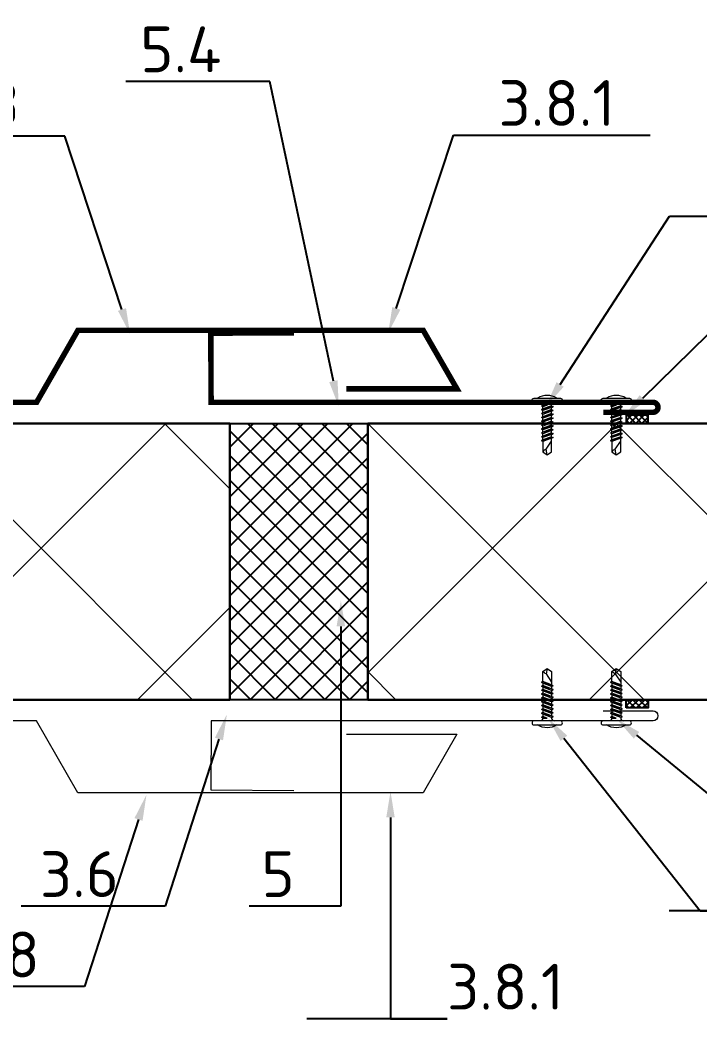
# Model space of a CAD drawing. Header units: millimetres. Extents: x -3689 to 2883575, y -702957 to -604547.
# Drawn here: x 2870570.8 to 2870823.1, y -662588.1 to -662215.5 of the extents above; entities that cross this region are included whole.
import ezdxf
from ezdxf import colors
from ezdxf.entities.mleader import LeaderData, LeaderLine
from ezdxf.math import Vec2, Vec3

# ---------------------------------------------------------------- set-up
doc = ezdxf.new("R2010")
doc.units = ezdxf.units.MM
doc.layers.add('A-FLOR-IDEN', color=14, linetype='Continuous')
doc.layers.add('Штриховка', color=54, linetype='Continuous')
for name, color, linetype, lineweight in [('Размеры', 82, 'Continuous', 9), ('Сэндвич-панель', 30, 'Continuous', 13), ('Уплотнительная лента', 6, 'Continuous', 25)]:
    doc.layers.add(name, color=color, linetype=linetype, lineweight=lineweight)
doc.layers.add('ФЭ', color=7, linetype='Continuous', lineweight=25, true_color=0xb8002e)
doc.styles.add('ЕСКД', font='isocpeur.ttf')

# ---------------------------------------------------------------- blocks, each defined once
blk = doc.blocks.new('*U703')
at = {"layer": 'Сэндвич-панель', "ltscale": 5, "true_color": 0x2776bb}
h = blk.add_hatch(dxfattribs=at)
h.set_pattern_fill('ANSI37', color=152, scale=20)
h.set_pattern_definition([(45, (575.6751378866816, 80), (-44.90128060534577, 44.90128060534577), []), (135, (575.6751378866816, 80), (-44.90128060534577, -44.90128060534576), [])])
h.paths.add_polyline_path([(0, 0), (6.123233995736766e-15, 100), (675.6751378866816, 100), (675.6751378866816, 0)])
at = {"layer": 'Сэндвич-панель', "color": 152, "lineweight": 30, "ltscale": 5, "true_color": 0x2776bb}
blk.add_lwpolyline([(0, 0), (6.123233995736766e-15, 100), (675.6751378866816, 100), (675.6751378866816, 0)], close=True, dxfattribs=at)
blk = doc.blocks.new('*U704')
at = {"ltscale": 5}
h = blk.add_hatch(dxfattribs=at)
h.set_pattern_fill('ANSI37', color=256, scale=2)
h.set_pattern_definition([(45, (1.836970198721253e-15, 30.00000000000364), (-4.490128060534576, 4.490128060534577), []), (135, (1.836970198721253e-15, 30.00000000000364), (-4.490128060534577, -4.490128060534576), [])])
h.paths.add_polyline_path([(0, 0), (3.061616997868606e-15, 50.00000000000364), (99.99999999999419, 50.00000000000364), (99.99999999999419, 0)])
blk.add_lwpolyline([(0, 0), (3.061616997868606e-15, 50.00000000000364), (99.99999999999419, 50.00000000000364), (99.99999999999419, 0)], close=True, dxfattribs=at)
blk = doc.blocks.new('Уплотнитель 3х8')
at = {"ltscale": 5}
h = blk.add_hatch(dxfattribs=at)
h.set_pattern_fill('ANSI37', color=256, scale=0.5)
h.set_pattern_definition([(45, (0, 0), (-1.122532015133644, 1.122532015133644), []), (135, (0, 0), (-1.122532015133644, -1.122532015133644), [])])
h.paths.add_polyline_path([(-3, 4), (0, 4), (0, -4), (-3, -4)])
blk.add_lwpolyline([(-3, 4), (0, 4), (0, -4), (-3, -4)], close=True, dxfattribs=at)
blk = doc.blocks.new('*U641')
at = {"color": 0, "linetype": 'ByBlock', "lineweight": -2}
for p, q in [((-1.599999999973079, -1.000000000007276), (-2.099999999973079, -1.288675134612276)), ((-1.059018956748332, -0.9999999999963618), (-2.099999999976717, -1.288675134605)), ((-1.599999999973079, -1.577350269199087), (-2.099999999973079, -1.288675134605)), ((2.100000000016734, -1.523970384954737), (-2.099999999976717, -2.688675134599179)), ((-1.599999999973079, -2.400000000001455), (-2.099999999973079, -2.688675134606455)), ((-1.599999999973079, -2.977350269193266), (-2.099999999973079, -2.688675134599179)), ((2.100000000016734, -2.923970384948916), (-2.099999999976718, -4.088675134593359)), ((-0.013743172206887, -1), (-1.599999999973079, -1.577350269199087)), ((-1.599999999954889, -0.9999999999963617), (-0.01374317219597306, -0.999999999996362)), ((1.60000000002401, -1.235295250346099), (-1.599999999973079, -2.399999999997817)), ((1.600000000027648, -1.812645519545186), (-1.599999999973079, -2.977350269193266)), ((1.60000000002401, -2.635295250340278), (-1.59999999997308, -3.799999999991996)), ((1.600000000027648, -3.212645519539365), (-1.59999999997308, -4.377350269187446)), ((1.60000000002401, -1.235295250353375), (2.10000000002401, -1.523970384958375)), ((1.60000000002401, -1.812645519545186), (2.10000000002401, -1.523970384951099)), ((1.60000000002401, -2.635295250347554), (2.10000000002401, -2.923970384952554)), ((1.60000000002401, -3.212645519539365), (2.10000000002401, -2.923970384945279)), ((-1.59999999997308, -3.799999999995634), (-2.09999999997308, -4.088675134600635)), ((-1.59999999997308, -4.377350269187446), (-2.09999999997308, -4.088675134593359)), ((2.100000000016734, -4.323970384950371), (-2.099999999976718, -5.488675134594814)), ((-1.59999999997308, -5.19999999999709), (-2.09999999997308, -5.48867513460209)), ((-1.59999999997308, -5.777350269188901), (-2.09999999997308, -5.488675134594814)), ((2.09999999998763, -5.723970384966378), (-2.100000000005822, -6.888675134610821)), ((-1.600000000002184, -6.600000000013097), (-2.100000000002184, -6.888675134618097)), ((-1.600000000002184, -7.177350269204908), (-2.100000000002184, -6.888675134610821)), ((2.09999999998763, -7.123970384967834), (-2.100000000005822, -8.288675134612276)), ((1.60000000002401, -4.035295250341733), (-1.59999999997308, -5.199999999993452)), ((1.600000000027648, -4.61264551954082), (-1.59999999997308, -5.777350269188901)), ((1.599999999994906, -5.43529525035774), (-1.600000000002184, -6.600000000009459)), ((1.599999999998544, -6.012645519556827), (-1.600000000002184, -7.177350269204908)), ((1.599999999994905, -6.835295250359195), (-1.600000000002184, -8.000000000010914)), ((1.60000000002401, -4.035295250349009), (2.10000000002401, -4.323970384954009)), ((1.60000000002401, -4.61264551954082), (2.10000000002401, -4.323970384946733)), ((1.599999999994906, -5.435295250365016), (2.099999999994906, -5.723970384970016)), ((1.599999999994906, -6.012645519556827), (2.099999999994906, -5.72397038496274)), ((1.599999999994905, -6.835295250366471), (2.099999999994905, -7.123970384971472)), ((1.599999999994905, -7.412645519558282), (2.099999999994905, -7.123970384964196)), ((-1.600000000002184, -8.000000000014552), (-2.100000000002184, -8.288675134619552)), ((-1.600000000002184, -8.577350269206363), (-2.100000000002184, -8.288675134612276)), ((2.099999999987629, -8.523970384969289), (-2.100000000005823, -9.688675134613732)), ((-1.600000000002185, -9.400000000016007), (-2.100000000002185, -9.688675134621008)), ((-1.600000000002185, -9.977350269207818), (-2.100000000002185, -9.688675134613732)), ((2.099999999987629, -9.923970384970744), (-2.100000000005823, -11.08867513461519)), ((-1.600000000002185, -10.80000000001746), (-2.100000000002185, -11.08867513462246)), ((1.599999999998543, -7.412645519558282), (-1.600000000002184, -8.577350269206363)), ((1.599999999994905, -8.23529525036065), (-1.600000000002185, -9.40000000001237)), ((1.599999999998543, -8.812645519559737), (-1.600000000002185, -9.977350269207818)), ((1.599999999994905, -9.635295250362105), (-1.600000000002185, -10.80000000001382)), ((1.599999999998543, -10.21264551956119), (-1.600000000002185, -11.37735026920927)), ((1.599999999994905, -8.235295250367926), (2.099999999994905, -8.523970384972927)), ((1.599999999994905, -8.812645519559737), (2.099999999994905, -8.52397038496565)), ((1.599999999994905, -9.635295250369381), (2.099999999994905, -9.923970384974382)), ((1.599999999994905, -10.21264551956119), (2.099999999994905, -9.923970384967106)), ((-1.600000000002185, -11.37735026920927), (-2.100000000002185, -11.08867513461519)), ((2.099999999998543, -11.32397038496856), (-2.099999999994909, -12.488675134613)), ((-1.599999999991271, -12.20000000001528), (-2.099999999991271, -12.48867513462028)), ((-1.599999999991271, -12.77735026920709), (-2.099999999991271, -12.488675134613)), ((2.099999999987629, -12.72397038497729), (-2.100000000005823, -13.88867513462174)), ((-1.600000000002185, -13.60000000002401), (-2.100000000002185, -13.88867513462901)), ((-1.600000000002185, -14.17735026921582), (-2.100000000002185, -13.88867513462174)), ((1.600000000005819, -11.03529525035992), (-1.599999999991271, -12.20000000001164)), ((1.600000000009457, -11.61264551955901), (-1.599999999991271, -12.77735026920709)), ((1.599999999994905, -12.43529525036865), (-1.600000000002185, -13.60000000002037)), ((1.599999999998542, -13.01264551956774), (-1.600000000002185, -14.17735026921582)), ((-0.351670386055051, -17.00557813298656), (1.599999999998542, -13.99999999996362)), ((1.600000000005819, -11.0352952503672), (2.100000000005819, -11.3239703849722)), ((1.600000000005819, -11.61264551955901), (2.100000000005819, -11.32397038496492)), ((1.599999999994905, -12.43529525037593), (2.099999999994905, -12.72397038498093)), ((1.599999999994904, -13.01264551956774), (2.099999999994905, -12.72397038497365)), ((7.272467370805861e-12, -18.9999999999709), (-0.351670386055051, -17.00557813298656))]:
    blk.add_line(p, q, dxfattribs=at)
blk.add_lwpolyline([(4.749999999996362, 1.500000000003637, -0.9999999999999999), (4.749999999996362, 3.637106246247321e-12), (-4.750000000003638, 8.725608443924891e-16, -0.9999999999999999), (-4.750000000003638, 1.500000000003639)], format="xyb", close=True, dxfattribs=at)
blk.add_lwpolyline([(1.600000000002183, -1.235295250353375), (1.600000000005821, -0.9999999999963624, -0.4142135623688329), (2.600000000005821, 3.637501194840044e-12)], format="xyb", dxfattribs=at)
for points in [[(-1.600000000009459, -2.400000000019645), (-1.600000000009459, -1.577350269213639)], [(-1.600000000009459, -3.800000000013824), (-1.600000000009459, -2.977350269207818)], [(1.60000000000582, -2.63529525035483), (1.600000000005821, -1.8126455195561)], [(1.600000000002182, -4.035295250349009), (1.600000000002182, -3.212645519550279)], [(-1.60000000000946, -5.200000000008004), (-1.60000000000946, -4.377350269201997)], [(-1.60000000000946, -6.600000000013097), (-1.60000000000946, -5.777350269203453)], [(-1.60000000000946, -8.000000000014552), (-1.60000000000946, -7.177350269208546)], [(1.600000000002182, -5.435295250354102), (1.600000000002182, -4.612645519551734)], [(1.600000000002181, -6.835295250355557), (1.600000000002182, -6.012645519556827)], [(-1.600000000009461, -9.400000000016007), (-1.60000000000946, -8.577350269210001)], [(-1.600000000009461, -10.80000000001746), (-1.600000000009461, -9.977350269211456)], [(1.600000000002181, -8.235295250357012), (1.600000000002181, -7.412645519558282)], [(1.600000000002181, -9.635295250358467), (1.600000000002181, -8.812645519559737)], [(1.600000000013095, -11.03529525035628), (1.600000000013095, -10.21264551955755)], [(-1.599999999998547, -12.20000000001528), (-1.599999999998547, -11.37735026920927)], [(-1.600000000009461, -13.60000000002401), (-1.600000000009461, -12.777350269218)], [(-1.600000000002185, -14.17735026921582), (-1.599999999998548, -17.87966793885062), (-7.279447857560992e-12, -18.99999999998181), (1.599999999998541, -17.8796679388397), (1.59999999998399, -13.01264551957502)], [(1.600000000002181, -12.43529525036502), (1.600000000002181, -11.61264551956629)]]:
    blk.add_lwpolyline(points, dxfattribs=at)
for centre, radius, start, end in [((-3.638736557298684e-12, -4.124999999992724), 6.624999999996911, 58.10920819813854, 121.8907918018614), ((-2.600000000002183, -0.9999999999999996), 0.9999999999890861, 2.084140759670701e-10, 89.9999999995831), ((0.8651910481785271, -20.07188099263658), 3.298933915255489, 111.6456391962607, 138.3543608042461)]:
    blk.add_arc(centre, radius, start, end, dxfattribs=at)

msp = doc.modelspace()

# ---------------------------------------------------------------- linework, layer by layer
at = {"layer": 'Размеры'}
for points in [[(2870691.891529925, -662480.5620111766), (2870691.891529925, -662480.5620111766, -0.9999999999999999), (2870691.891529925, -662480.5620111766), (2870732.894431661, -662480.5620111766), (2870720.368629934, -662502.3070835761), (2870592.234562009, -662502.3070835761), (2870576.876177311, -662475.5735971414), (2870525.622550141, -662475.5735971414, -0.9999999999999999), (2870525.622550141, -662471.8833359851), (2870544.073855922, -662471.8833359851)], [(2870787.210347814, -662471.883335984), (2870805.661653596, -662471.883335984, -0.9999999999999999), (2870805.661653596, -662475.5735971401), (2870641.650046651, -662475.5735971414), (2870641.542389363, -662501.2446477085), (2870672.394196925, -662501.3830037095, -0.9940920293226246), (2870672.394196925, -662501.3830037095), (2870672.394196925, -662501.3830037095)]]:
    msp.add_lwpolyline(points, format="xyb", dxfattribs=at)
at = {"layer": 'ФЭ', "color": 219, "ltscale": 100, "true_color": 0x642165, "const_width": 2.050145086808083}
for points in [[(2870691.891529925, -662352.3930492501), (2870691.891529925, -662352.3930492501, 0.9999999999999999), (2870691.891529925, -662352.3930492501), (2870732.894431661, -662352.3930492501), (2870720.368629934, -662330.6479768506), (2870592.234562009, -662330.6479768506), (2870576.876177311, -662357.3814632852), (2870525.622550141, -662357.3814632852, 0.9999999999999999), (2870525.622550141, -662361.0717244415), (2870544.073855922, -662361.0717244415)], [(2870787.210347814, -662361.0717244428), (2870805.661653596, -662361.0717244428, 0.9999999999999999), (2870805.661653596, -662357.3814632866), (2870641.650046651, -662357.3814632852), (2870641.542389363, -662331.7104127182), (2870672.394196925, -662331.5720567171, 0.9940920293226246), (2870672.394196925, -662331.5720567171), (2870672.394196925, -662331.5720567171)]]:
    msp.add_lwpolyline(points, format="xyb", dxfattribs=at)

# ---------------------------------------------------------------- block references
at = {"layer": 'Размеры', "xscale": 1.025072543404042, "yscale": 1.025072543404042, "zscale": 1.025072543404042}
for p in [(2870766.40797277, -662357.3814632864), (2870792.034786356, -662357.3814632864)]:
    msp.add_blockref('*U641', p, dxfattribs=at)
at = {"layer": 'Размеры', "xscale": -1.025072543404042, "yscale": 1.025072543404042, "zscale": 1.025072543404042, "rotation": 180}
for p in [(2870766.40797277, -662475.5735971403), (2870792.034786356, -662475.5735971403)]:
    msp.add_blockref('*U641', p, dxfattribs=at)
at = {"layer": 'Сэндвич-панель', "color": 30, "lineweight": 30, "ltscale": 100, "true_color": 0xf26722, "yscale": 1.025072543404042, "zscale": 1.025072543404042, "rotation": 180}
for p, xscale in [((2870648.613551896, -662365.2239030431), 1.025072543404042), ((2870699.867179066, -662365.2239030431), -1.025072543404042)]:
    msp.add_blockref('*U703', p, dxfattribs=dict(at, xscale=xscale))
at = {"layer": 'Уплотнительная лента', "ltscale": 5, "yscale": 1.025072543404042, "zscale": 1.025072543404042}
for p, xscale, rotation in [((2870799.761185921, -662365.2239030412), -1.025072543404042, 90), ((2870799.761185921, -662467.7311573855), 1.025072543404042, 90.00000000000001)]:
    msp.add_blockref('Уплотнитель 3х8', p, dxfattribs=dict(at, xscale=xscale, rotation=rotation))
at = {"layer": 'Штриховка', "ltscale": 5, "xscale": 1.025072543404042, "yscale": 1.025072543404042, "zscale": 1.025072543404042, "rotation": 270}
msp.add_blockref('*U704', (2870648.613551896, -662365.2239030431), dxfattribs=at)

# ---------------------------------------------------------------- leaders
at = {"layer": 'A-FLOR-IDEN'}
ml = msp.add_multileader_mtext('Standard', dxfattribs=at)
ml.set_content('1.2', color=256, style='ЕСКД')
ml.set_leader_properties()
ml.build(insert=Vec2(0, 0))
ml.multileader.update_dxf_attribs({"text_left_attachment_type": 6, "text_right_attachment_type": 6, "dogleg_length": 20.96987534605703, "arrow_head_size": 9.600000000000001})
ctx = ml.context
ctx.base_point, ctx.char_height, ctx.arrow_head_size, ctx.landing_gap_size, ctx.plane_origin, ctx.plane_x_axis, ctx.plane_y_axis = Vec3(2870512.75588191, -662210.9027187251), 17, 9.600000000000001, 0, Vec3(2870632.572154948, -662236.3140590623), Vec3(1, -2.258681448315656e-12), Vec3(2.258681448315656e-12, 1)
ctx.left_attachment, ctx.right_attachment = 6, 6
notes = []
notes.append((ctx, [(1, (1, 1, 0), (2870491.786006564, -662210.9027187251), (1, -2.258681448315656e-12), 20.96987534605703, [(0, [(2870474.075982942, -662310.2406970909)], 0, [])])]))
ctx.mtext.insert, ctx.mtext.text_direction, ctx.mtext.rotation, ctx.mtext.width, ctx.mtext.flow_direction = Vec3(2870512.75588191, -662190.5027187251), Vec3(1, -2.258882650657248e-12), 6.283185307177328, 77.51149692218215, 5
ml = msp.add_multileader_mtext('Standard', dxfattribs=at)
ml.set_content('5.4', color=256, style='ЕСКД')
ml.set_leader_properties()
ml.build(insert=Vec2(0, 0))
ml.multileader.update_dxf_attribs({"text_left_attachment_type": 6, "text_right_attachment_type": 6, "dogleg_length": 20.96987534605703, "arrow_head_size": 9.600000000000001})
ctx = ml.context
ctx.base_point, ctx.char_height, ctx.arrow_head_size, ctx.landing_gap_size, ctx.plane_origin = Vec3(2870615.3294272, -662238.287612531), 17, 9.600000000000001, 0, Vec3(2870574.40155265, -662134.216697814)
ctx.left_attachment, ctx.right_attachment = 6, 6
notes.append((ctx, [(1, (1, 1, 0), (2870663.499302546, -662238.287612531), (-1, 0), 20.96987534605703, [(0, [(2870689.030974176, -662358.9204696476)], 0, [])])]))
ctx.mtext.insert, ctx.mtext.width, ctx.mtext.flow_direction = Vec3(2870615.3294272, -662217.887612531), 77.51149692218215, 5
ml = msp.add_multileader_mtext('Standard', dxfattribs=at)
ml.set_content('3.8', color=256, style='ЕСКД')
ml.set_leader_properties()
ml.build(insert=Vec2(0, 0))
ml.multileader.update_dxf_attribs({"text_left_attachment_type": 6, "text_right_attachment_type": 6, "dogleg_length": 20.96987534605703, "arrow_head_size": 9.600000000000001})
ctx = ml.context
ctx.base_point, ctx.char_height, ctx.arrow_head_size, ctx.landing_gap_size, ctx.plane_origin, ctx.plane_x_axis, ctx.plane_y_axis = Vec3(2870540.912907039, -662258.6076451135), 17, 9.600000000000001, 0, Vec3(2870633.768341807, -662333.4062733126), Vec3(1, 2.258681448315656e-12), Vec3(-2.258681448315656e-12, 1)
ctx.left_attachment, ctx.right_attachment = 6, 6
notes.append((ctx, [(0, (1, 1, 0), (2870587.382782385, -662258.6076451135), (-1, -2.258681448315656e-12), 20.96987534605703, [(0, [(2870611.586483772, -662332.0374362909)], 0, [])])]))
ctx.mtext.insert, ctx.mtext.text_direction, ctx.mtext.rotation, ctx.mtext.width, ctx.mtext.flow_direction = Vec3(2870540.912907039, -662238.2076451135), Vec3(1, 2.258882650657248e-12), 2.258882650657248e-12, 204.6047927077777, 5
ml = msp.add_multileader_mtext('Standard', dxfattribs=at)
ml.set_content('3.8.1', color=256, style='ЕСКД')
ml.set_leader_properties()
ml.build(insert=Vec2(0, 0))
ml.multileader.update_dxf_attribs({"text_left_attachment_type": 6, "text_right_attachment_type": 6, "dogleg_length": 20.96987534605703, "arrow_head_size": 9.600000000000001})
ctx = ml.context
ctx.base_point, ctx.char_height, ctx.arrow_head_size, ctx.landing_gap_size, ctx.plane_origin, ctx.plane_x_axis, ctx.plane_y_axis = Vec3(2870752.562820431, -662258.185097459), 17, 9.600000000000001, 0, Vec3(2870685.207385664, -662332.9837256582), Vec3(1, -2.258681448315656e-12), Vec3(2.258681448315656e-12, 1)
ctx.left_attachment, ctx.right_attachment, ctx.text_align_type = 6, 6, 2
notes.append((ctx, [(0, (1, 1, 0), (2870731.592945085, -662258.185097459), (1, -2.258681448315656e-12), 20.96987534605703, [(0, [(2870707.389243699, -662331.6148886364)], 0, [])])]))
ctx.mtext.insert, ctx.mtext.text_direction, ctx.mtext.rotation, ctx.mtext.width, ctx.mtext.alignment, ctx.mtext.flow_direction = Vec3(2870791.662820431, -662237.7850974591), Vec3(1, -2.258882650657248e-12), 6.283185307177328, 204.6047927077777, 3, 5
ml = msp.add_multileader_mtext('Standard', dxfattribs=at)
ml.set_content('4.1', color=256, style='ЕСКД')
ml.set_leader_properties()
ml.build(insert=Vec2(0, 0))
ml.multileader.update_dxf_attribs({"text_left_attachment_type": 6, "text_right_attachment_type": 6, "dogleg_length": 20.96987534605703, "arrow_head_size": 9.600000000000001})
ctx = ml.context
ctx.base_point, ctx.char_height, ctx.arrow_head_size, ctx.landing_gap_size, ctx.plane_origin = Vec3(2870832.784881701, -662288.335044052), 17, 9.600000000000001, 0, Vec3(2870781.445101642, -662389.8027787466)
ctx.left_attachment, ctx.right_attachment = 6, 6
notes.append((ctx, [(0, (1, 1, 0), (2870811.815006355, -662288.335044052), (1, 0), 20.96987534605703, [(0, [(2870765.958705701, -662358.8014785488)], 0, [])])]))
ctx.mtext.insert, ctx.mtext.width, ctx.mtext.flow_direction = Vec3(2870832.784881701, -662267.935044052), 77.51149692218215, 5
ml = msp.add_multileader_mtext('Standard', dxfattribs=at)
ml.set_content('6', color=256, style='ЕСКД')
ml.set_leader_properties()
ml.build(insert=Vec2(0, 0))
ml.multileader.update_dxf_attribs({"text_left_attachment_type": 6, "text_right_attachment_type": 6, "dogleg_length": 20.96987534605703, "arrow_head_size": 9.600000000000001})
ctx = ml.context
ctx.base_point, ctx.char_height, ctx.arrow_head_size, ctx.landing_gap_size, ctx.plane_origin = Vec3(2870859.356507294, -662320.0706040788), 17, 9.600000000000001, 0, Vec3(2870836.612978223, -662389.3837191033)
ctx.left_attachment, ctx.right_attachment = 6, 6
notes.append((ctx, [(0, (1, 1, 0), (2870838.386631948, -662320.0706040788), (1, 0), 20.96987534605703, [(0, [(2870794.981385754, -662362.5364306524)], 0, [])])]))
ctx.mtext.insert, ctx.mtext.width, ctx.mtext.flow_direction = Vec3(2870859.356507294, -662299.6706040788), 77.51149692218215, 5
ml = msp.add_multileader_mtext('Standard', dxfattribs=at)
ml.set_content('5', color=256, style='ЕСКД')
ml.set_leader_properties()
ml.build(insert=Vec2(0, 0))
ml.multileader.update_dxf_attribs({"text_left_attachment_type": 6, "text_right_attachment_type": 6, "dogleg_length": 20.96987534605703, "arrow_head_size": 9.600000000000001})
ctx = ml.context
ctx.base_point, ctx.char_height, ctx.arrow_head_size, ctx.landing_gap_size, ctx.plane_origin = Vec3(2870660.308058429, -662544.3687716669), 17, 9.600000000000001, 0, Vec3(2870618.949127939, -662578.0745312087)
ctx.left_attachment, ctx.right_attachment = 6, 6
notes.append((ctx, [(1, (1, 1, 0), (2870689.777933775, -662544.3687716669), (-1, 0), 20.96987534605703, [(0, [(2870689.820818099, -662430.9180901701)], 0, [])])]))
ctx.mtext.insert, ctx.mtext.width, ctx.mtext.flow_direction = Vec3(2870660.308058429, -662523.9687716669), 77.51149692218215, 5
ml = msp.add_multileader_mtext('Standard', dxfattribs=at)
ml.set_content('3.6', color=256, style='ЕСКД')
ml.set_leader_properties()
ml.build(insert=Vec2(0, 0))
ml.multileader.update_dxf_attribs({"text_left_attachment_type": 6, "text_right_attachment_type": 6, "dogleg_length": 20.96987534605703, "arrow_head_size": 9.600000000000001})
ctx = ml.context
ctx.base_point, ctx.char_height, ctx.arrow_head_size, ctx.landing_gap_size, ctx.plane_origin, ctx.plane_x_axis, ctx.plane_y_axis = Vec3(2870578.1111373, -662544.3687716669), 17, 9.600000000000001, 0, Vec3(2870669.695325195, -662471.8227978114), Vec3(1, -2.258681448315656e-12), Vec3(2.258681448315656e-12, 1)
ctx.left_attachment, ctx.right_attachment = 6, 6
notes.append((ctx, [(0, (1, 1, 0), (2870624.581012646, -662544.3687716669), (-1, 2.258681448315656e-12), 20.96987534605703, [(0, [(2870647.51346716, -662473.1916348331)], 0, [])])]))
ctx.mtext.insert, ctx.mtext.text_direction, ctx.mtext.rotation, ctx.mtext.width, ctx.mtext.flow_direction = Vec3(2870578.1111373, -662523.9687716669), Vec3(1, -2.258882650657248e-12), 6.283185307177328, 204.6047927077777, 5
ml = msp.add_multileader_mtext('Standard', dxfattribs=at)
ml.set_content('4.1', color=256, style='ЕСКД')
ml.set_leader_properties()
ml.build(insert=Vec2(0, 0))
ml.multileader.update_dxf_attribs({"text_left_attachment_type": 6, "text_right_attachment_type": 6, "dogleg_length": 20.96987534605703, "arrow_head_size": 9.600000000000001})
ctx = ml.context
ctx.base_point, ctx.char_height, ctx.arrow_head_size, ctx.landing_gap_size, ctx.plane_origin = Vec3(2870844.181369518, -662546.0633614104), 17, 9.600000000000001, 0, Vec3(2870784.572506467, -662444.5956267158)
ctx.left_attachment, ctx.right_attachment = 6, 6
notes.append((ctx, [(0, (1, 1, 0), (2870823.211494172, -662546.0633614104), (1, 0), 20.96987534605703, [(0, [(2870766.645250645, -662474.5369576432)], 0, [])])]))
ctx.mtext.insert, ctx.mtext.width, ctx.mtext.flow_direction = Vec3(2870844.181369518, -662525.6633614104), 77.51149692218215, 5
ml = msp.add_multileader_mtext('Standard', dxfattribs=at)
ml.set_content('6', color=256, style='ЕСКД')
ml.set_leader_properties()
ml.build(insert=Vec2(0, 0))
ml.multileader.update_dxf_attribs({"text_left_attachment_type": 6, "text_right_attachment_type": 6, "dogleg_length": 20.96987534605703, "arrow_head_size": 9.600000000000001})
ctx = ml.context
ctx.base_point, ctx.char_height, ctx.arrow_head_size, ctx.landing_gap_size, ctx.plane_origin = Vec3(2870864.772688129, -662517.3200167906), 17, 9.600000000000001, 0, Vec3(2870833.760076066, -662448.006901766)
ctx.left_attachment, ctx.right_attachment = 6, 6
notes.append((ctx, [(0, (1, 1, 0), (2870843.802812783, -662517.3200167906), (1, 0), 20.96987534605703, [(0, [(2870792.128483596, -662474.8541902171)], 0, [])])]))
ctx.mtext.insert, ctx.mtext.width, ctx.mtext.flow_direction = Vec3(2870864.772688129, -662496.9200167906), 77.51149692218215, 5
ml = msp.add_multileader_mtext('Standard', dxfattribs=at)
ml.set_content('3.8', color=256, style='ЕСКД')
ml.set_leader_properties()
ml.build(insert=Vec2(0, 0))
ml.multileader.update_dxf_attribs({"text_left_attachment_type": 6, "text_right_attachment_type": 6, "dogleg_length": 20.96987534605703, "arrow_head_size": 9.600000000000001})
ctx = ml.context
ctx.base_point, ctx.char_height, ctx.arrow_head_size, ctx.landing_gap_size, ctx.plane_origin, ctx.plane_x_axis, ctx.plane_y_axis = Vec3(2870548.253803427, -662574.2141894888), 17, 9.600000000000001, 0, Vec3(2870639.837991322, -662501.6682156333), Vec3(1, -2.258681448315656e-12), Vec3(2.258681448315656e-12, 1)
ctx.left_attachment, ctx.right_attachment = 6, 6
notes.append((ctx, [(0, (1, 1, 0), (2870594.723678773, -662574.2141894888), (-1, 2.258681448315656e-12), 20.96987534605703, [(0, [(2870617.656133287, -662503.037052655)], 0, [])])]))
ctx.mtext.insert, ctx.mtext.text_direction, ctx.mtext.rotation, ctx.mtext.width, ctx.mtext.flow_direction = Vec3(2870548.253803427, -662553.8141894888), Vec3(1, -2.258882650657248e-12), 6.283185307177328, 204.6047927077777, 5
ml = msp.add_multileader_mtext('Standard', dxfattribs=at)
ml.set_content('3.8.1', color=256, style='ЕСКД')
ml.set_leader_properties()
ml.build(insert=Vec2(0, 0))
ml.multileader.update_dxf_attribs({"text_left_attachment_type": 6, "text_right_attachment_type": 6, "dogleg_length": 20.96987534605703, "arrow_head_size": 9.600000000000001})
ctx = ml.context
ctx.base_point, ctx.char_height, ctx.arrow_head_size, ctx.landing_gap_size, ctx.plane_origin = Vec3(2870729.242781798, -662586.1521573027), 17, 9.600000000000001, 0, Vec3(2870690.909541372, -662469.4262137404)
ctx.left_attachment, ctx.right_attachment = 6, 6
notes.append((ctx, [(0, (1, 1, 0), (2870708.272906452, -662586.1521573027), (1, 0), 20.96987534605703, [(0, [(2870708.229363164, -662501.851644039)], 0, [])])]))
ctx.mtext.insert, ctx.mtext.width, ctx.mtext.flow_direction = Vec3(2870729.242781798, -662565.7521573027), 77.51149692218215, 5
for ctx, leaders in notes:
    for number, flags, end, landing, length, lines in leaders:
        leader = LeaderData()
        leader.index, (leader.has_last_leader_line, leader.has_dogleg_vector, leader.attachment_direction) = number, flags
        leader.last_leader_point, leader.dogleg_vector, leader.dogleg_length = Vec3(end), Vec3(landing), length
        for number, points, colour, breaks in lines:
            line = LeaderLine()
            line.index, line.vertices, line.color, line.breaks = number, Vec3.list(points), colors.encode_raw_color(colour), breaks
            leader.lines.append(line)
        ctx.leaders.append(leader)

doc.saveas('drawing.dxf')
